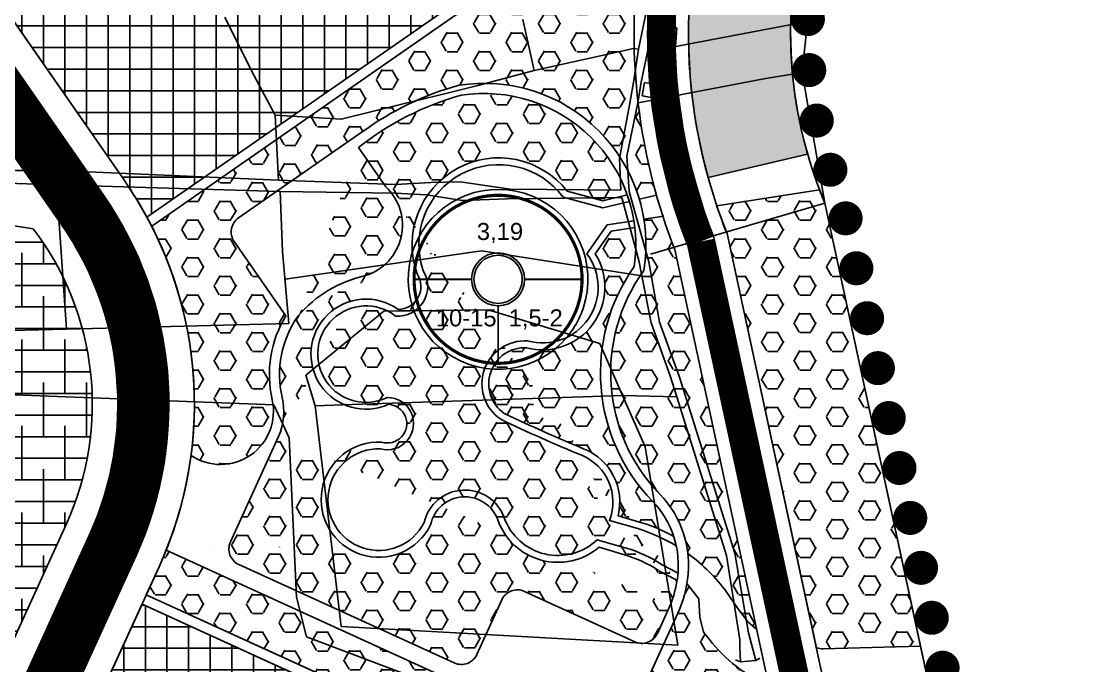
# Model space of a CAD drawing. Header units: millimetres. Extents: x 598301 to 599985, y 1183033 to 1185188.
# Drawn here: x 599465.3 to 599776.8, y 1183991.8 to 1184181.1 of the extents above; entities that cross this region are included whole.
import ezdxf
from ezdxf.enums import TextEntityAlignment as Align

# ---------------------------------------------------------------- set-up
doc = ezdxf.new("R2010")
doc.units = ezdxf.units.MM
doc.linetypes.add('ACAD_ISO02W100', pattern=[15, 12, -3])
doc.linetypes.add('ACAD_ISO10W100', pattern=[18.5, 12, -3, 0.5, -3])
for name, color, linetype in [('0-duong', 132, 'Continuous'), ('0-he', 5, 'Continuous'), ('CVCX', 72, 'Continuous'), ('h-ccong', 241, 'Continuous'), ('h-duong', 7, 'Continuous'), ('H-TM', 30, 'Continuous'), ('NENPHONGPHU', 253, 'Continuous'), ('RANH', 7, 'Continuous'), ('TIM', 1, 'ACAD_ISO10W100'), ('VONG-CT', 7, 'Continuous')]:
    doc.layers.add(name, color=color, linetype=linetype)
doc.layers.add('RANHDAT', color=7, linetype='Continuous', plot=False)
doc.styles.add('HEO', font='VHELVEN.TTF', dxfattribs={"height": 5.6})
pattern_1 = [(0, (0, 0), (0, 5.49926), [3.175, -6.35]), (120, (0, 0), (-4.762498862015612, -2.749629999999998), [3.175, -6.35]), (59.99999999999999, (3.175, 0), (-4.762498862015612, 2.74963), [3.175, -6.35])]

# ---------------------------------------------------------------- blocks, each defined once
blk = doc.blocks.new('2000')
at = {"linetype": 'Continuous', "const_width": 5}
blk.add_lwpolyline([(-2.5, 0, 1), (2.5, 0, 1)], format="xyb", close=True, dxfattribs=at)
blk = doc.blocks.new('nen')
at = {"layer": 'NENPHONGPHU', "linetype": 'Continuous'}
for p, q in [((1050.628215936566, -212.8766745818068), (1052.718215936605, -192.5766745819791)), ((879.4282159366394, -211.5966745818946), (887.198215936615, -227.1766745817773)), ((1000.998215936672, -220.9466745818016), (1003.448215936658, -209.2166745818907)), ((1003.628215936554, -221.7966745818993), (1005.878215936567, -209.7866745817035)), ((967.0482159367115, -212.3166745819659), (970.3082159365937, -227.2966745817325)), ((1003.628215936554, -221.7966745818993), (1050.628215936566, -212.8766745818068)), ((1005.998215936631, -219.6866745817794), (1006.448215936626, -214.4066745817413)), ((1006.448215936626, -214.4066745817413), (1012.288215936646, -214.7266745820245)), ((1012.288215936646, -214.7266745820245), (1011.888215936506, -220.2166745820467)), ((1049.08821593658, -227.7966745818664), (1050.628215936566, -212.8766745818068)), ((999.5182159365959, -220.7766745818325), (970.3082159365937, -227.2966745817325)), ((1000.998215936672, -220.9466745818016), (999.5182159365959, -220.7766745818325)), ((999.638215936532, -230.2266745821834), (1000.998215936672, -220.9466745818016)), ((1011.888215936506, -220.2166745820467), (1005.998215936631, -219.6866745817794)), ((1001.778215936623, -230.716674581981), (1003.628215936554, -221.7966745818993)), ((887.198215936615, -227.1766745817773), (894.2282159365822, -240.3566745816518)), ((970.3082159365937, -227.2966745817325), (954.1482159366172, -231.5466745819064)), ((998.3882159365768, -236.806674581785), (999.638215936532, -230.2266745821834)), ((1000.928215936615, -236.7766745818435), (1037.778215936576, -229.6766745818381)), ((1037.778215936576, -229.6766745818381), (1049.08821593658, -227.7966745818664)), ((1055.748215936542, -266.2266745820347), (1049.08821593658, -227.7966745818664)), ((954.1482159366172, -231.5466745819064), (944.3682159365569, -234.0066745818629)), ((1000.73821593655, -236.746674581996), (1001.778215936623, -230.716674581981)), ((1002.088215936649, -234.6966745817849), (1002.728215936499, -230.7466745820243)), ((1007.658215936631, -231.5966745819061), (1002.728215936499, -230.7466745820243)), ((1007.018215936541, -235.5466745818923), (1007.658215936631, -231.5966745819061)), ((944.3682159365569, -234.0066745818629), (931.8382159367058, -237.0866745817769)), ((997.5982159365267, -252.4366745820338), (1000.73821593655, -236.746674581996)), ((1007.018215936541, -235.5466745818923), (1002.088215936649, -234.6966745817849)), ((931.8382159367058, -237.0866745817769), (913.5882159365985, -241.556674581753)), ((995.4382159365928, -253.1166745818318), (998.3882159365768, -236.806674581785)), ((894.2282159365822, -240.3566745816518), (913.5882159365985, -241.556674581753)), ((894.2282159365822, -240.3566745816518), (895.1982159365018, -259.4566745819671)), ((995.7982159365488, -262.426674582051), (995.4382159365928, -253.1166745818318)), ((998.2482159365444, -262.7966745817056), (997.5982159365267, -252.4366745820338)), ((830.2582159365345, -256.6366745818733), (802.3882159365735, -256.6466745816956)), ((895.1982159365018, -259.4566745819671), (830.2582159365345, -256.6366745818733)), ((802.6982159366585, -260.006674581544), (829.9882159365087, -260.8066745818054)), ((829.9882159365087, -260.8066745818054), (895.6682159366411, -262.7766745815198)), ((832.9682159364586, -303.2466745819105), (829.9882159365087, -260.8066745818054)), ((895.1982159365018, -259.4566745819671), (929.5482159365191, -260.6966745819465)), ((929.5482159365191, -260.6966745819465), (939.9382159366917, -260.136674581717)), ((939.9382159366917, -260.136674581717), (948.5482159364747, -259.9066745819)), ((948.5482159364747, -259.9066745819), (963.2882159365777, -262.1266745819016)), ((895.6682159366411, -262.7766745815198), (929.5282159365752, -263.326674581814)), ((895.6682159366411, -262.7766745815198), (896.428215936479, -280.3666745819783)), ((929.5282159365752, -263.326674581814), (938.7282159365274, -263.7266745819127)), ((938.7282159365274, -263.7266745819127), (949.1482159364499, -265.4266745819982)), ((962.3982159365688, -264.926674581932), (996.098215936529, -264.5366745817653)), ((963.2882159365777, -262.1266745819016), (995.7982159365488, -262.426674582051)), ((1001.048215936594, -283.0366745818332), (996.098215936529, -264.5366745817653)), ((1004.028215936604, -283.4666745819544), (998.2482159365444, -262.7966745817056)), ((949.1482159364499, -265.4266745819982), (962.3982159365688, -264.926674581932)), ((1004.468215936535, -281.1866745818666), (1055.748215936542, -266.2266745820347)), ((1097.048215936413, -457.5766745819441), (1055.748215936542, -266.2266745820347)), ((896.428215936479, -280.3666745819783), (898.2282159364563, -301.5166745816657)), ((897.1382159366113, -288.5066745817558), (954.8882159364747, -280.2566745816373)), ((954.8882159364747, -280.2566745816373), (1001.948215936572, -287.5966745818877)), ((1001.948215936572, -287.5966745818877), (1001.048215936594, -283.0366745818332)), ((1004.028215936604, -283.4666745819544), (1007.138215936516, -301.2066745818911)), ((1004.668215936514, -301.4066745819661), (1001.948215936572, -287.5966745818877)), ((903.2882159365873, -316.7266745817192), (926.1682159365988, -297.9766745818678)), ((926.1682159365988, -297.9766745818678), (956.8482159364538, -297.4966745818425)), ((956.8482159364538, -297.4966745818425), (989.588215936605, -307.4166745819905)), ((898.2282159364563, -301.5166745816657), (832.9682159364586, -303.2466745819105)), ((1010.318215936603, -316.9266745820184), (1004.668215936514, -301.4066745819661)), ((1007.138215936516, -301.2066745818911), (1013.028215936415, -317.3266745816419)), ((832.9682159364586, -303.2466745819105), (769.7682159365279, -304.6766745818109)), ((989.588215936605, -307.4166745819905), (996.3082159365337, -322.7266745817827)), ((906.0382159365492, -325.7166745818041), (903.2882159365873, -316.7266745817192)), ((1012.228215936418, -323.0466745817565), (1010.318215936603, -316.9266745820184)), ((1013.028215936415, -317.3266745816419), (1029.248215936528, -369.0266745818076)), ((811.2482159365123, -322.2766745816544), (893.8882159364293, -325.4166745818407)), ((916.8982159364728, -325.3266745816705), (996.3082159365337, -322.7266745817827)), ((996.3082159365337, -322.7266745817827), (1002.928215936532, -337.7466745821096)), ((996.3082159365337, -322.7266745817827), (1012.228215936418, -323.0466745817565)), ((1026.788215936538, -369.7066745819166), (1012.228215936418, -323.0466745817565)), ((893.8882159364293, -325.4166745818407), (898.3182159364881, -335.0966745819391)), ((906.0382159365492, -325.7166745818041), (916.8982159364728, -325.3266745816705)), ((913.6082159364889, -390.506674581532), (906.0382159365492, -325.7166745818041)), ((898.3182159364881, -335.0966745819391), (900.5282159365212, -381.8966745818238)), ((1002.928215936532, -337.7466745821096), (1012.558215936469, -396.0066745818898)), ((1030.75821593643, -394.4466745820366), (1026.788215936538, -369.7066745819166)), ((1029.248215936528, -369.0266745818076), (1033.30821593647, -392.3766745818741)), ((900.5282159365212, -381.8966745818238), (903.4682159363862, -393.6066745817765)), ((1012.558215936469, -396.0066745818898), (913.6082159364889, -390.506674581532)), ((1033.30821593647, -392.3766745818741), (1035.468215936326, -400.5666745820417)), ((903.4682159363862, -393.6066745817765), (935.8182159365244, -405.846674581995)), ((1030.75821593643, -394.4466745820366), (1030.758215936357, -396.736674581997)), ((1030.758215936357, -396.736674581997), (1030.918215936425, -400.9066745818252)), ((1030.918215936425, -400.9066745818252), (1029.468215936318, -400.2966745819879)), ((1030.918215936425, -400.9066745818252), (1035.468215936326, -400.5666745820417)), ((1035.468215936326, -400.5666745820417), (1036.638215936353, -399.8266745819649))]:
    blk.add_line(p, q, dxfattribs=at)

msp = doc.modelspace()

# ---------------------------------------------------------------- hatches: boundary and pattern name
at = {"layer": 'CVCX'}
h = msp.add_hatch(dxfattribs=at)
h.set_pattern_fill('HEX,_O', color=256)
h.set_pattern_definition(pattern_1)
edge = h.paths.add_edge_path()
edge.add_line((599053.1699999999, 1184761.61), (599014.3658432622, 1184568.375036782))
edge.add_line((599014.3658432622, 1184568.375036782), (599022.5905119102, 1184566.624866248))
edge.add_line((599022.5905119102, 1184566.624866248), (599028.5216877166, 1184570.474691381))
edge.add_line((599028.5216877166, 1184570.474691381), (599052.1894598408, 1184681.697900528))
edge.add_arc((599108.7393697004, 1184669.897635873), 57.76797167155449, 78.83012175922732, 168.2132300170167, ccw=False)
edge.add_arc((599065.0292068834, 1184442.637815935), 289.1925672612181, 52.96382488186191, 79.05643659569807, ccw=False)
edge.add_arc((599482.623550902, 1184996.076863015), 404.118196385696, 232.9638248820424, 247.0192556175957)
edge.add_arc((599558.1507399138, 1185174.174633619), 597.568893397628, 247.0192733655169, 279.4568044082314)
edge.add_arc((599647.255649032, 1184389.402700907), 195.5349946516256, 15.616813642704983, 87.33898901683938, ccw=False)
edge.add_arc((599726.0804489024, 1184429.39548579), 110.2195859758995, -69.59436604979129, 6.588168337700893, ccw=False)
edge.add_arc((599819.7673099543, 1184177.554908116), 158.4826739648482, 110.4056339503509, 195.4962877644139)
edge.add_line((599667.045835277, 1184135.212150536), (599696.273121286, 1184142.100953833))
edge.add_arc((599819.7673099545, 1184177.554908116), 128.4826739649488, 110.40563395049199, 196.0182464168269, ccw=False)
edge.add_arc((599726.0804489019, 1184429.395485791), 140.2195859765688, 290.4056339503555, 367.5792147122294)
edge.add_arc((599647.2556490318, 1184389.402700908), 225.5349946513917, 15.03012865839066, 88.18698386247864)
edge.add_arc((599558.150739913, 1185174.174633619), 567.5688933973788, 247.01927619635381, 279.76258202847237, ccw=False)
edge.add_line((599336.5596876909, 1184651.650132445), (599336.5597999842, 1184651.650084824))
edge.add_line((599336.5597999842, 1184651.650084824), (599336.5600000008, 1184651.650000002))
edge.add_arc((599482.6235509036, 1184996.076863016), 374.1181963872147, 232.9638248819257, 247.019310441831, ccw=False)
edge.add_arc((599065.0292068829, 1184442.637815936), 319.1925672612987, 52.96382488176573, 92.12924421251327)
h = msp.add_hatch(dxfattribs=at)
h.set_pattern_fill('HEX,_O', color=256)
h.set_pattern_definition([(0, (-532.275987030007, -0.01340816519223154), (0, 5.49926), [3.175, -6.35]), (120, (-532.275987030007, -0.01340816519223154), (-4.762498862015612, -2.749629999999998), [3.174999999999999, -6.349999999999999]), (59.99999999999999, (-529.100987030007, -0.01340816519223154), (-4.762498862015612, 2.74963), [3.175, -6.35])])
edge = h.paths.add_edge_path()
edge.add_arc((599819.7619261384, 1184177.541499951), 174.4826739644142, 174.0126357848085, 195.7959122108813, ccw=False)
edge.add_line((599646.2310685123, 1184195.741636361), (599645.3641965599, 1184199.116596378))
edge.add_line((599645.3641965599, 1184199.116596378), (599635.8400695154, 1184212.821112502))
edge.add_line((599635.8400695154, 1184212.821112502), (599503.5831302147, 1184120.907477537))
edge.add_arc((599401.1320387742, 1184068.66981045), 115.0000000000862, -7.541949349500328, 27.01608266681751, ccw=False)
edge.add_arc((599523.8030457018, 1184066.492671728), 15.55449151435901, 236.1424744709577, 372.8724286149375)
edge.add_arc((599571.1519019932, 1184077.313030124), 33.01498807856814, 148.5238847904504, 192.8724286148437, ccw=False)
edge.add_line((599542.9948084826, 1184094.551577709), (599527.8241358272, 1184116.381056364))
edge.add_arc((599531.9299885476, 1184119.234470711), 5.000000000027224, 124.79785805898959, 214.7978580600851, ccw=False)
edge.add_line((599529.0765742001, 1184123.340323432), (599565.4053581704, 1184148.587471946))
edge.add_arc((599617.0196620353, 1184077.839189118), 87.57485875858906, 105.3321794427323, 126.112564761339, ccw=False)
edge.add_arc((599601.2778772725, 1184115.366900651), 47.51234203369363, 16.497099923625683, 98.97769512311498, ccw=False)
edge.add_line((599646.8343314284, 1184128.858828989), (599651.8681686281, 1184130.045292703))
edge = h.paths.add_edge_path()
edge.add_arc((599631.318950806, 1183983.417557574), 50.943755264054, 36.013010477182604, 54.225394013999676, ccw=False)
edge.add_line((599672.5265139585, 1184013.370903622), (599675.614687884, 1184008.916946449))
edge.add_line((599675.614687884, 1184008.916946449), (599678.7383003676, 1184004.685317528))
edge.add_line((599678.7383003676, 1184004.685317528), (599681.3159262523, 1184002.475682798))
edge.add_line((599681.3159262523, 1184002.475682798), (599657.2259505374, 1184114.088681659))
edge.add_arc((599819.7619261384, 1184177.541499952), 174.4826739646074, 197.9210729730995, 201.3252983647153, ccw=False)
edge.add_line((599653.7449253885, 1184123.852031936), (599648.1758853694, 1184122.982639753))
edge.add_arc((599601.2778772725, 1184115.366900651), 47.51234203368225, -9.017811998560887, 9.223711900986984, ccw=False)
edge.add_arc((599689.58140183, 1184077.82948651), 51.16248478132995, 143.9754895305321, 224.0972367570371)
edge.add_arc((599631.2937631878, 1184021.350285759), 29.999999999903, 6.505796628106282, 44.0972367571822, ccw=False)
edge = h.paths.add_edge_path()
edge.add_arc((599401.1320387728, 1184068.669810447), 114.9999999999383, 335.4530003729963, 338.12652774041163, ccw=False)
edge.add_line((599505.7384299248, 1184020.894263039), (599501.9880521392, 1184012.682667215))
edge.add_line((599501.9880521392, 1184012.682667215), (599697.3636017678, 1183923.451275789))
edge.add_line((599697.3636017678, 1183923.451275789), (599696.9574369789, 1183930.005874627))
edge.add_line((599696.9574369789, 1183930.005874627), (599684.8336165417, 1183986.17761895))
edge.add_arc((599700.6098125277, 1184024.689155083), 41.61762577456411, 217.2650568419594, 247.72361039316502, ccw=False)
edge.add_arc((599632.843932763, 1183973.130671396), 43.53219337035659, 37.26505684332541, 41.10349508052723)
edge.add_line((599665.6464543573, 1184001.749658741), (599664.6426372093, 1184006.04439045))
edge.add_line((599664.6426372093, 1184006.04439045), (599664.2644705221, 1184011.523629731))
edge.add_line((599664.2644705221, 1184011.523629731), (599660.8226454727, 1184016.029718498))
edge.add_arc((599623.2452344008, 1184022.494559729), 38.12946360775235, 338.27391717429066, 350.2383580703412, ccw=False)
edge.add_line((599658.6661393422, 1184008.380188041), (599641.3010067585, 1183970.358565059))
edge.add_arc((599636.7529027954, 1183972.435762773), 4.999999999963782, 245.4530003756563, 335.45300037090755, ccw=False)
edge.add_line((599634.6757050822, 1183967.88765881), (599507.8476722984, 1184025.81221414))
edge.add_arc((599631.2937631876, 1184021.350285759), 27.00000000002416, 18.26139801279397, 44.09723675650186)
edge.add_arc((599689.5814018301, 1184077.82948651), 54.16248478144303, 144.7609419726863, 224.0972367571271, ccw=False)
edge.add_arc((599601.2778772723, 1184115.366900651), 44.51234203387532, 351.8812768506372, 366.6724335938966)
edge.add_line((599645.488722424, 1184120.538918083), (599638.5421882775, 1184119.454482979))
edge.add_line((599638.5421882775, 1184119.454482979), (599633.8870673132, 1184112.770522197))
edge.add_arc((599618.3960525753, 1184102.951059781), 18.34102995330428, -104.85240735853961, 32.36984034824201, ccw=False)
edge.add_arc((599613.1950000948, 1184074.637744764), 10.59685930170671, 87.29720640836338, 235.2233979671691)
edge.add_arc((599796.3923380629, 1184459.954766365), 437.1098125158725, 244.3458263711308, 247.7204125155378)
edge.add_arc((599624.3182809213, 1184039.968730757), 16.75993889578458, -14.168783821810791, 67.72041251541589, ccw=False)
edge.add_line((599640.5683632962, 1184035.866246802), (599646.9275228528, 1184034.00796262))
edge.add_arc((599633.4137579662, 1183987.763052656), 48.17897403355276, 60.778715728809914, 73.71049330828379, ccw=False)
h = msp.add_hatch(dxfattribs=at)
h.set_pattern_fill('HEX,_O', color=256)
h.set_pattern_definition([(0, (-565.2975913743721, -186.0847553298809), (0, 5.49926), [3.175, -6.35]), (120, (-565.2975913743721, -186.0847553298809), (-4.762498862015612, -2.749629999999998), [3.174999999999999, -6.349999999999999]), (59.99999999999999, (-562.1225913743722, -186.0847553298809), (-4.762498862015612, 2.74963), [3.175, -6.35])])
edge = h.paths.add_edge_path()
edge.add_arc((599601.2832610881, 1184115.380308816), 44.51234203384094, 19.29881145682528, 98.76494876984472)
edge.add_arc((599617.0250458512, 1184077.852597283), 84.57485875873624, 105.4458623118117, 128.5120380589495)
edge.add_line((599655.9426607802, 1184009.639914835), (599652.1503363678, 1184001.336475265))
edge.add_arc((599647.6022324048, 1184003.413672979), 4.999999999963782, 245.4530003709075, 335.45300037090755, ccw=False)
edge.add_line((599645.5250346912, 1183998.865569016), (599613.0815454305, 1184013.683071488))
edge.add_arc((599611.0043477168, 1184009.134967525), 5.000000000012145, 65.45300036969408, 155.4530003768698)
edge.add_line((599606.4562437535, 1184011.212165238), (599599.1150287234, 1183995.138293712))
edge.add_arc((599594.56692476, 1183997.215491425), 5.000000000088009, 245.4530003768698, 335.45300037742396, ccw=False)
edge.add_line((599592.4897270469, 1183992.667387462), (599529.1803211524, 1184021.581887705))
edge.add_arc((599531.2575188658, 1184026.129991668), 5.000000000078842, 155.4530003714618, 245.4530003744429, ccw=False)
edge.add_line((599526.7094149026, 1184028.207189381), (599540.8573076467, 1184059.184542494))
edge.add_arc((599623.2506181974, 1184022.507967899), 35.12946362759544, 338.3919261272756, 350.3292724423804)
edge.add_line((599572.3560777003, 1184132.527696626), (599564.3620529919, 1184144.03050838))
edge.add_arc((599571.1572858093, 1184077.326438289), 30.01498807875991, 144.835040334643, 192.8724286151018)
edge.add_arc((599523.8084295188, 1184066.506079894), 18.5544915128447, -23.240811148641683, 12.87242861374358, ccw=False)
edge.add_arc((599574.314661693, 1184070.699723479), 36.59009213574146, 102.53960577531802, 139.1904822070055, ccw=False)
edge.add_arc((599561.7497903545, 1184121.217669621), 15.50516178947101, 287.3378904335104, 406.8391533464264)
edge.add_line((599652.6141145698, 1184019.731569193), (599657.4616466908, 1184017.15557403))
edge.add_line((599657.4616466908, 1184017.15557403), (599657.8808718332, 1184016.606718211))
edge.add_line((599643.2943570329, 1184130.091407037), (599636.128412282, 1184128.402410535))
edge.add_line((599636.128412282, 1184128.402410535), (599625.6579446315, 1184131.174583351))
edge.add_arc((599605.5542643049, 1184115.515334288), 25.48274011733535, 37.91589837262729, 199.6374004718081)
edge.add_arc((599575.9390499182, 1184103.238305396), 6.731347654395784, -89.925167651668, 33.47811289703469, ccw=False)
edge.add_arc((599566.5454163457, 1184083.353352046), 16.16858352604384, 54.44217042521463, 294.4221163216625)
edge.add_arc((599572.818744969, 1184062.955015824), 5.691358652144412, -107.98471262775018, 85.85205242989957, ccw=False)
edge.add_arc((599570.3035957142, 1184040.628522327), 16.93019187369642, 87.43434124500314, 334.0746129777208)
edge.add_arc((599595.5912021354, 1184031.192072258), 10.26485142001894, 19.7019431769902, 168.5678755950976, ccw=False)
edge.add_arc((599622.9168554451, 1184040.977118201), 18.75993889606593, 199.7019431761031, 310.1170772429517)
edge.add_line((599635.0048518846, 1184026.630841699), (599642.440697305, 1184024.457926583))
edge.add_arc((599632.0123328376, 1183988.771439999), 37.17897403330442, 56.64722575069072, 73.7104937387868, ccw=False)
h = msp.add_hatch(dxfattribs=at)
h.set_pattern_fill('HEX', color=256, style=0)
h.set_pattern_definition(pattern_1)
edge = h.paths.add_edge_path()
edge.add_arc((599819.7673099543, 1184177.554908116), 128.4826739650414, 200.9426162754314, 202.8415447434697)
edge.add_line((599701.3600000031, 1184127.680000003), (599729.4276280253, 1183997.637854194))
edge.add_line((599729.4276280253, 1183997.637854194), (599700.8199644248, 1183996.773732821))
edge.add_arc((599705.4104044823, 1184028.056349715), 31.6176257744589, 258.0189698043356, 261.6519435139004, ccw=False)
edge.add_line((599698.8469701929, 1183997.127470169), (599672.5946710281, 1184118.758885304))
edge.add_arc((599819.767309954, 1184177.554908116), 158.4826739647275, 198.6328039538467, 201.7768946182354, ccw=False)
edge.add_line((599669.5914041264, 1184126.919394335), (599699.772345816, 1184131.630991791))
at = {"layer": 'h-ccong'}
h = msp.add_hatch(dxfattribs=at)
h.set_pattern_fill('NET', color=256, scale=2, style=0)
h.set_pattern_definition([(0, (0, 0), (0, 6.35), []), (90, (0, 0), (-6.35, 3.888125173386048e-16), [])])
edge = h.paths.add_edge_path()
edge.add_line((599634.1334047227, 1184215.2980323), (599565.6514603822, 1184313.838497588))
edge.add_line((599565.6514603822, 1184313.838497588), (599558.6921933142, 1184315.090935961))
edge.add_line((599558.6921933142, 1184315.090935961), (599437.1589527914, 1184230.629871275))
edge.add_line((599437.1589527914, 1184230.629871275), (599435.4055390693, 1184220.88689738))
edge.add_line((599435.4055390693, 1184220.88689738), (599495.5720351588, 1184134.311748608))
edge.add_arc((599401.1374225902, 1184068.683218616), 114.9999999997592, 28.52211626400498, 34.79785805854891, ccw=False)
edge.add_line((599502.180201851, 1184123.595482813), (599634.1334047227, 1184215.2980323))
edge = h.paths.add_edge_path(flags=16)
edge.add_arc((599529.9070719857, 1184224.634849898), 26.40000000005242, 341.1524327297628, 686.5098146714223)
edge.add_arc((599529.9070719857, 1184224.634849898), 26.40000000002915, 326.5098146714222, 341.1524327297628)
h = msp.add_hatch(dxfattribs=at)
h.set_pattern_fill('NET', color=256, scale=2, style=0)
h.set_pattern_definition([(0, (10.91544859146234, -4.985274091828614), (0, 6.35), []), (90, (10.91544859146234, -4.985274091828614), (-6.35, 3.888125173386048e-16), [])])
h.paths.add_polyline_path([(599564.4205728096, 1183980.886445013), (599500.7471173268, 1184009.967213002), (599472.912667965, 1183949.022619897), (599475.3835742144, 1183942.39731822), (599534.5089257344, 1183915.393747944)])
edge = h.paths.add_edge_path(flags=16)
edge.add_arc((599517.5670037786, 1183961.594677531), 26.40000000020285, 341.1524327288064, 686.5098146704399)
edge.add_arc((599517.5670037786, 1183961.594677531), 26.40000000018901, 326.50981467044, 341.1524327288064)
at = {"layer": 'H-TM'}
h = msp.add_hatch(dxfattribs=at)
h.set_pattern_fill('ANSI38,_O', color=256, scale=2, angle=315.0000000000002)
h.set_pattern_definition([(2.398081733190338e-13, (0, 0), (-2.087219286295294e-14, 6.35), []), (90.00000000000024, (0, 0), (-6.350000000000041, 12.69999999999998), [15.875, -9.525])])
edge = h.paths.add_edge_path()
edge.add_line((599468.7936274903, 1184120.138421836), (599461.9604363838, 1184121.217497896))
edge.add_line((599461.9604363838, 1184121.217497896), (599351.2146383062, 1184044.253302956))
edge.add_arc((599486.2263253953, 1184143.720223704), 167.6956289642442, 216.3801227731003, 243.8747021175626)
edge.add_line((599412.3839642492, 1183993.157513599), (599451.8556373267, 1183975.130118066))
edge.add_line((599451.8556373267, 1183975.130118066), (599478.4551899619, 1184033.370857485))
edge.add_arc((599401.1374225898, 1184068.683218615), 85.00000000001964, 335.4530003711032, 397.2544156335777)
edge = h.paths.add_edge_path(flags=16)
edge.add_arc((599433.0458975738, 1184049.917892801), 26.39999999994225, 341.1524327296812, 686.5098146712829)
edge.add_arc((599433.0458975738, 1184049.917892801), 26.39999999993206, 326.5098146712829, 341.1524327296812)

# ---------------------------------------------------------------- linework, layer by layer
at = {"layer": '0-duong'}
for p, q in [((599431.2441500319, 1184213.732678954), (599489.4132560778, 1184130.031627087)), ((599572.3560777004, 1184132.527696626), (599564.362052992, 1184144.03050838)), ((599708.8838240666, 1183931.665556847), (599668.7551068951, 1184117.58880214)), ((599700.9364885519, 1183930.56804081), (599661.0734081944, 1184115.260545077)), ((599498.9216577947, 1184024.023467772), (599468.1677097332, 1183956.686520433))]:
    msp.add_line(p, q, dxfattribs=at)
for points in [[(599401.8893665498, 1183970.472013835), (599434.6495396242, 1183955.509876394, 0.4142135623658397), (599454.5254446538, 1183962.922595142), (599485.2773459055, 1184030.255060913, 0.2648876934025448), (599477.0956979166, 1184121.471384044), (599418.9265918708, 1184205.172435911)], [(599658.6715231581, 1184008.393596206, 0.05956186138039422), (599661.000474822, 1184017.14100215, 0.2317363108887802), (599652.8439427793, 1184042.240038791, -0.3645719464960866), (599648.2083344598, 1184107.933152674, 0.5095007563766772), (599593.8689623706, 1184162.310584972, 0.09092083590180856), (599565.4107419862, 1184148.600880111), (599529.0819580159, 1184123.353731597, 0.4142135623739037), (599527.8295196431, 1184116.394464529), (599543.0001922984, 1184094.564985875, 0.1959590481956078), (599538.9720135125, 1184069.97132544, -0.6791526002313273), (599515.1425610795, 1184053.589233123)], [(599655.9113447921, 1184009.571347279, 0.05904513926786599), (599658.0303420402, 1184017.563271328, 0.2317363108870333), (599650.6894632018, 1184040.152404304, -0.3606940775931498), (599645.3494808923, 1184109.094064666, 0.5034051261611964), (599594.5004147812, 1184159.37282624, 0.1009863875601349), (599564.362052992, 1184144.03050838)], [(599643.294357033, 1184130.091407037), (599636.1284122821, 1184128.402410535), (599625.6579446316, 1184131.174583351, 0.8519812719780486), (599581.5536441255, 1184106.951440613, -0.5973224509483189), (599575.9478415329, 1184096.506963483, 1.731700850473886), (599573.230413009, 1184068.63146654, -1.128673502316567), (599571.0614627042, 1184057.541743029, 1.854104700634205), (599585.5300033281, 1184033.226636888, -0.7594948441358503), (599605.2551400358, 1184034.652632753, 0.5228714517048783), (599635.0048518847, 1184026.630841699), (599642.4406973051, 1184024.457926583, -0.07459042562448209), (599652.4530514698, 1184019.827085733)], [(599643.9147522644, 1184128.182830187), (599636.1002207486, 1184126.340963294), (599624.4794791746, 1184129.417683929, 0.8600992096337335), (599583.3637348365, 1184107.832920258, -0.6145443826884989), (599575.2479447208, 1184094.534351957, 1.806812406783664), (599572.8129057826, 1184070.646372259, -1.148329043646536), (599570.7303365262, 1184055.552614315, 1.819194873186144), (599583.6268818144, 1184033.890519887, -0.750740458171654), (599607.1380582593, 1184035.32688713, 0.5430078732908578), (599634.4983661044, 1184028.86249222), (599643.0016791363, 1184026.377639943, -0.07459042562464004), (599653.552636338, 1184021.497688354)], [(599546.6201148833, 1184094.613044443, -0.1612969852290894), (599566.3704247706, 1184106.417001402, 0.574452370780614), (599572.3560777004, 1184132.527696626)], [(599645.2171112767, 1184122.533308252), (599637.3947669906, 1184121.312148959), (599631.4590005485, 1184112.789399407, -0.7166153400467037), (599614.0221536596, 1184087.221179132, 0.7653866625044135), (599606.152562059, 1184064.210411987, 0.01481248839471851), (599629.9195489333, 1184053.640172319, -0.411016600709612), (599638.0420301354, 1184034.53583311), (599646.3719248374, 1184032.101657425, -0.0611726336722363), (599657.7011923053, 1184027.014535799, -0.0611726336722363)], [(599645.4941062399, 1184120.552326248), (599638.5475720933, 1184119.467891144), (599633.892451129, 1184112.783930362, -0.6822960044985589), (599613.7000804419, 1184085.23622404, 0.7530492483967389), (599607.1561665237, 1184065.947081282, 0.01472547399478768), (599630.6778019633, 1184055.490862013, -0.3733337223926358), (599640.5737471121, 1184035.879654968), (599646.9329066686, 1184034.021370785, -0.0564854838625917), (599656.9393411803, 1184029.824216519)], [(599546.6201148832, 1184094.613044443, 0.2127270753177018), (599541.8966190481, 1184070.639668511, -0.1588909765329975), (599540.8573076458, 1184059.184542493, -0.1705991076648421)], [(599655.9426607803, 1184009.639914835), (599652.1503363679, 1184001.336475265, -0.4142135623688517), (599645.5250346913, 1183998.865569016), (599613.0815454306, 1184013.683071488, 0.414213562402556), (599606.4562437537, 1184011.212165238), (599599.1150287235, 1183995.138293712, -0.4142135623800359), (599592.489727047, 1183992.667387462), (599529.1803211526, 1184021.581887705, -0.4142135623971667), (599526.7094149027, 1184028.207189381), (599540.8573076468, 1184059.184542494)], [(599658.6715231581, 1184008.393596206), (599641.3063905743, 1183970.371973225, -0.4142135623477146), (599634.6810888981, 1183967.901066975), (599507.8530561143, 1184025.825622305)], [(599661.105959532, 1184024.762805985, -0.07963421302943195), (599672.5318977743, 1184013.384311787)], [(599660.8280292887, 1184016.043126663), (599664.2698543379, 1184011.537037896), (599664.6480210251, 1184006.057798615), (599665.6518381732, 1184001.763066906, -0.01674991252918467), (599667.4941039833, 1183999.50295976, 0.1336885328646118), (599684.8390003575, 1183986.191027115)]]:
    msp.add_lwpolyline(points, format="xyb", dxfattribs=at)
for points in [[(599646.8397152442, 1184128.872237154), (599651.8735524439, 1184130.058700868)], [(599648.1812691853, 1184122.996047918), (599654.0767707947, 1184123.916404568)], [(599652.61411457, 1184019.731569193), (599657.461646691, 1184017.15557403), (599657.8808718333, 1184016.606718211)], [(599653.552636338, 1184021.497688354), (599658.1980266712, 1184019.029112028)], [(599672.5318977743, 1184013.384311787), (599675.6200716998, 1184008.930354614), (599678.7436841835, 1184004.698725693), (599681.3213100678, 1184002.489090963)]]:
    msp.add_lwpolyline(points, dxfattribs=at)
for centre, radius, start, end in [((599819.7673099543, 1184177.554908116), 162.4826739647112, 110.4056339503486, 201.6577517049337), ((599819.7673099543, 1184177.554908116), 170.482673964759, 175.1885952422785, 201.432199279225), ((599401.1374225899, 1184068.683218615), 107.5, 335.4530003697362, 34.7978580588481)]:
    msp.add_arc(centre, radius, start, end, dxfattribs=at)
at = {"layer": '0-he'}
for p, q in [((599435.4055390692, 1184220.886897379), (599495.5720351585, 1184134.311748608)), ((599502.1802018507, 1184123.595482812), (599634.1334047226, 1184215.298032299)), ((599503.5885140303, 1184120.920885702), (599635.845453331, 1184212.834520667)), ((599468.7936274903, 1184120.138421836), (599461.960436384, 1184121.217497896)), ((599712.857491824, 1183932.214314865), (599672.5946710281, 1184118.758885304)), ((599696.9628207945, 1183930.019282791), (599657.231334353, 1184114.102089824)), ((599445.6240441861, 1183961.485806177), (599478.4551899619, 1184033.370857485)), ((599472.9126679649, 1183949.022619896), (599505.7438137406, 1184020.907671203)), ((599500.7471173266, 1184009.967213002), (599697.5793078858, 1183920.070548479)), ((599501.9934359548, 1184012.696075379), (599697.3689855834, 1183923.464683954))]:
    msp.add_line(p, q, dxfattribs=at)
for points in [[(599028.5216877166, 1184570.474691381), (599052.1894598408, 1184681.697900528, -0.4110635464634819), (599119.9301010402, 1184726.571316565, -0.1143449676897977), (599239.2154257523, 1184673.487338601, 0.06140563084967216), (599324.8473739658, 1184624.030905314, 0.1424879916131854), (599656.3336952429, 1184584.726849978, -0.3235800052022804), (599835.5721975398, 1184442.041200995, -0.345218743461268), (599764.5100737175, 1184326.092431289, 0.4212408797214414), (599672.5946710281, 1184118.758885304)], [(599698.8469701929, 1183997.127470169, 0.01585316610509131), (599700.8199644248, 1183996.773732821), (599729.4276280253, 1183997.637854194)]]:
    msp.add_lwpolyline(points, format="xyb", dxfattribs=at)
for points in [[(599667.045835277, 1184135.212150536), (599696.2731212858, 1184142.100953833)], [(599669.5914041264, 1184126.919394335), (599699.772345816, 1184131.630991791)]]:
    msp.add_lwpolyline(points, dxfattribs=at)
for centre, radius, start, end in [((599819.7673099542, 1184177.554908116), 174.4826739646312, 174.0126357848925, 201.3252983646302), ((599401.13742259, 1184068.683218615), 115, 335.4530003710931, 34.79785805885222), ((599401.1374225898, 1184068.683218615), 85, 335.4530003710805, 37.25441563357761)]:
    msp.add_arc(centre, radius, start, end, dxfattribs=at)
at = {"layer": 'CVCX'}
for points in [[(599053.1699999999, 1184761.61), (599014.3658432622, 1184568.375036782), (599022.5905119102, 1184566.624866248), (599028.5216877166, 1184570.474691381), (599052.1894598408, 1184681.697900528, -0.4110635464634819), (599119.9301010402, 1184726.571316565, -0.1143449676897977), (599239.2154257523, 1184673.487338601, 0.06140539073122091), (599324.8470179678, 1184624.031056285, 0.1424881566726787), (599656.3336952429, 1184584.726849978, -0.3235800052022803), (599835.5721975398, 1184442.041200995, -0.3452187434612679), (599764.5100737175, 1184326.092431289, 0.3893341718104292), (599667.045835277, 1184135.212150536), (599696.273121286, 1184142.100953833, -0.3919592002658104), (599774.9700000023, 1184297.975000003, 0.3500656121132265), (599865.0750000017, 1184447.890000003, 0.3305095480982269), (599654.3910847371, 1184614.824792482, -0.1438496985082215), (599336.5596876909, 1184651.650132445), (599336.5597999842, 1184651.650084824), (599336.5600000008, 1184651.650000002, -0.06140563084958579), (599257.2850000003, 1184697.435000001, 0.1725746083689566)], [(599657.2313343532, 1184114.102089824, -0.1197413829315152), (599646.2364523282, 1184195.755044526), (599645.3695803757, 1184199.130004543), (599635.8454533312, 1184212.834520667), (599503.5885140306, 1184120.920885702, -0.2288610469226956), (599505.7438137407, 1184020.907671204), (599501.993435955, 1184012.69607538), (599697.3689855837, 1183923.464683955), (599696.9628207948, 1183930.019282792)], [(599699.772345816, 1184131.630991791, 0.008285828120006026), (599701.3600000031, 1184127.680000003), (599729.4276280253, 1183997.637854194), (599700.8199644248, 1183996.773732821, -0.01585316610509131), (599698.8469701929, 1183997.127470169), (599672.5946710281, 1184118.758885304, -0.01371954421265071), (599669.5914041264, 1184126.919394335)]]:
    msp.add_lwpolyline(points, format="xyb", close=True, dxfattribs=at)
at = {"layer": 'h-ccong'}
msp.add_lwpolyline([(599634.1334047227, 1184215.2980323), (599565.6514603822, 1184313.838497588), (599558.6921933142, 1184315.090935961), (599437.1589527914, 1184230.629871275), (599435.4055390693, 1184220.88689738), (599495.5720351588, 1184134.311748608, -0.02738993563667447), (599502.180201851, 1184123.595482813)], format="xyb", close=True, dxfattribs=at)
msp.add_lwpolyline([(599564.4205728096, 1183980.886445013), (599500.7471173268, 1184009.967213002), (599472.912667965, 1183949.022619897), (599475.3835742144, 1183942.39731822), (599534.5089257344, 1183915.393747944)], close=True, dxfattribs=at)
at = {"layer": 'h-duong', "linetype": 'ACAD_ISO02W100', "ltscale": 2, "const_width": 8}
msp.add_lwpolyline([(599710.6221884922, 1183472.020891668), (599725.3560049013, 1183601.166150547), (599704.9101563093, 1183931.116798828), (599664.9146755234, 1184116.422737041, -0.4200394310210131), (599761.7207600415, 1184333.590412966, 0.3435049540748341), (599827.6949916022, 1184440.500820948, 0.3214098258400505), (599656.7988167538, 1184576.69472468, -0.1421253802607413), (599321.7240070231, 1184616.665813397, -0.06140563084963293), (599234.3968726195, 1184667.101295562, 0.1143449676892842), (599118.4113650738, 1184718.716799326, 0.4009115155285675), (599060.014260592, 1184680.032819988), (598969.3332926135, 1184253.89096708)], format="xyb", dxfattribs=at)
at = {"layer": 'h-duong', "linetype": 'ACAD_ISO02W100', "ltscale": 3, "const_width": 15}
msp.add_lwpolyline([(599178.1388397346, 1184518.189065048, -0.1888283377002052), (599238.7320808934, 1184477.601192627), (599483.254477007, 1184125.751505587, -0.2648876933967795), (599492.0995018609, 1184027.139264366), (599303.0631582905, 1183613.236948882)], format="xyb", dxfattribs=at)
at = {"layer": 'H-TM'}
msp.add_lwpolyline([(599468.7936274903, 1184120.138421836), (599461.9604363838, 1184121.217497896), (599351.2146383062, 1184044.253302956, 0.1205466022141118), (599412.3839642492, 1183993.157513599), (599451.8556373267, 1183975.130118066), (599478.4551899619, 1184033.370857485, 0.2763916378768357)], format="xyb", close=True, dxfattribs=at)
at = {"layer": 'RANHDAT'}
msp.add_lwpolyline([(599053.1699999999, 1184761.61), (598916.8800000033, 1184082.919999999), (598866.4035917793, 1183685.445772373), (599174.4000000053, 1183684.620000001), (599759.650243841, 1183662.14514809), (599742.6600000042, 1183936.330000003), (599701.3600000031, 1184127.680000003, -0.42672135607775), (599774.9700000023, 1184297.975000003, 0.3500656121151167), (599865.0750000016, 1184447.890000004, 0.3305095480971998), (599654.3910847371, 1184614.824792482, -0.1438495459927418), (599336.5600000008, 1184651.650000002, -0.06140563084958579), (599257.2850000003, 1184697.435000001, 0.1725746083689566)], format="xyb", close=True, dxfattribs=at)
for points in [[(599756.5786315609, 1183539.600280382), (599763.4900000056, 1183600.180000003), (599742.660000004, 1183936.330000003), (599701.3600000031, 1184127.680000003, -0.4267213560782193), (599774.9700000023, 1184297.975000003, 0.3500656121152856), (599865.0750000015, 1184447.890000004, 0.3305095480972832), (599654.3910847371, 1184614.824792482, -0.1438495459927805), (599336.5600000006, 1184651.650000001, -0.06140563084960197), (599257.2850000003, 1184697.435000001, 0.1725746083688919), (599053.1699999999, 1184761.61)], [(598947.825353059, 1184237.715235758), (598916.8800000033, 1184082.919999999), (598894.4849299447, 1183906.571018616), (598894.4849299449, 1183906.571018616), (598785.5039240451, 1183938.796601174), (598779.7753880966, 1183898.77840691), (598889.3795042228, 1183866.368571236), (598889.3795042228, 1183866.368571236), (598866.4035917793, 1183685.445772373), (599174.4000000053, 1183684.620000001), (599759.650243841, 1183662.14514809), (599742.6600000042, 1183936.330000003), (599701.3600000031, 1184127.680000003, -0.42672135607775), (599774.9700000023, 1184297.975000003, 0.3500656121151167)]]:
    msp.add_lwpolyline(points, format="xyb", dxfattribs=at)
at = {"layer": 'TIM'}
for points in [[(599710.6221884922, 1183472.020891668), (599725.3560049013, 1183601.166150547), (599704.9101563093, 1183931.116798828), (599664.9146755234, 1184116.422737041, -0.4200394310210131), (599761.7207600415, 1184333.590412966, 0.3435049540748341), (599827.6949916022, 1184440.500820948, 0.3214098258400505), (599656.7988167538, 1184576.69472468, -0.1421253802607413), (599321.7240070231, 1184616.665813397, -0.06140563084963293), (599234.3968726195, 1184667.101295562, 0.1143449676892842), (599118.4113650738, 1184718.716799326, 0.4009115155285675), (599060.014260592, 1184680.032819988), (598968.8129549448, 1184251.445716845)], [(599178.1388397346, 1184518.189065048, -0.1888283377002052), (599238.7320808934, 1184477.601192627), (599483.254477007, 1184125.751505587, -0.2648876933967795), (599492.0995018609, 1184027.139264366), (599303.0631582905, 1183613.236948882)]]:
    msp.add_lwpolyline(points, format="xyb", dxfattribs=at)
at = {"layer": 'VONG-CT'}
msp.add_lwpolyline([(599630.3244907842, 1184096.796973974, 15.63048294880458), (599627.3571035538, 1184090.758168371, 0.06397754971969577), (599630.3244907842, 1184096.796973974, 0.06397754971969577)], format="xyb", dxfattribs=at)
at = {"layer": 'VONG-CT', "const_width": 0.9257142857142858}
msp.add_lwpolyline([(599628.7021226917, 1184097.350776541, 15.63048294880445), (599625.9274229436, 1184091.704101172, 0.06397754971969596)], format="xyb", close=True, dxfattribs=at)
at = {"layer": 'VONG-CT', "const_width": 0.5}
for points in [[(599580.6543078774, 1184105.325533508), (599597.556338323, 1184105.325533508)], [(599630.0257364488, 1184105.325533509), (599613.1237060032, 1184105.325533508)], [(599605.3400221631, 1184097.541849668), (599605.3400221631, 1184080.639819223)]]:
    msp.add_lwpolyline(points, dxfattribs=at)
at = {"layer": 'VONG-CT'}
for radius in [7.783683840064825, 7.083683840064825]:
    msp.add_circle((599605.3400221631, 1184105.325533508), radius, dxfattribs=at)

# ---------------------------------------------------------------- block references
at = {"layer": 'NENPHONGPHU'}
msp.add_blockref('nen', (598645.6117840633, 1184393.906674582), dxfattribs=at)
at = {"layer": 'RANH'}
for p, rotation in [((599696.3563583497, 1184181.762971037), 88.04708686211448), ((599696.7558528144, 1184166.777515953), 95.0070648501292), ((599698.9682809917, 1184151.950897274), 101.967042838144), ((599702.9610362793, 1184137.501628604), 108.9270208261587), ((599707.4353157836, 1184123.231322396), 102.1795927099503), ((599710.5999655715, 1184108.568955884), 102.1795927099503), ((599713.7646153596, 1184093.906589373), 102.1795927099503), ((599716.9292651477, 1184079.244222861), 102.1795927099503), ((599720.0939149357, 1184064.581856349), 102.1795927099503), ((599723.2585647238, 1184049.919489838), 102.1795927099503), ((599726.4232145118, 1184035.257123326), 102.1795927099503), ((599729.5878642999, 1184020.594756815), 102.1795927099503), ((599732.7525140878, 1184005.932390303), 102.1795927099503), ((599735.9171638759, 1183991.270023792), 102.1795927099503)]:
    msp.add_blockref('2000', p, dxfattribs=dict(at, rotation=rotation))

# ---------------------------------------------------------------- texts
at = {"layer": 'VONG-CT', "style": 'HEO'}
for s, p in [('3,19', (599605.8980954746, 1184116.881232875)), ('10-15', (599595.9765796063, 1184091.507324961)), ('1,5-2', (599616.3960351811, 1184091.50732496))]:
    msp.add_text(s, height=5, rotation=359.9999999999788, dxfattribs=at).set_placement(p, align=Align.CENTER)

doc.saveas('drawing.dxf')
